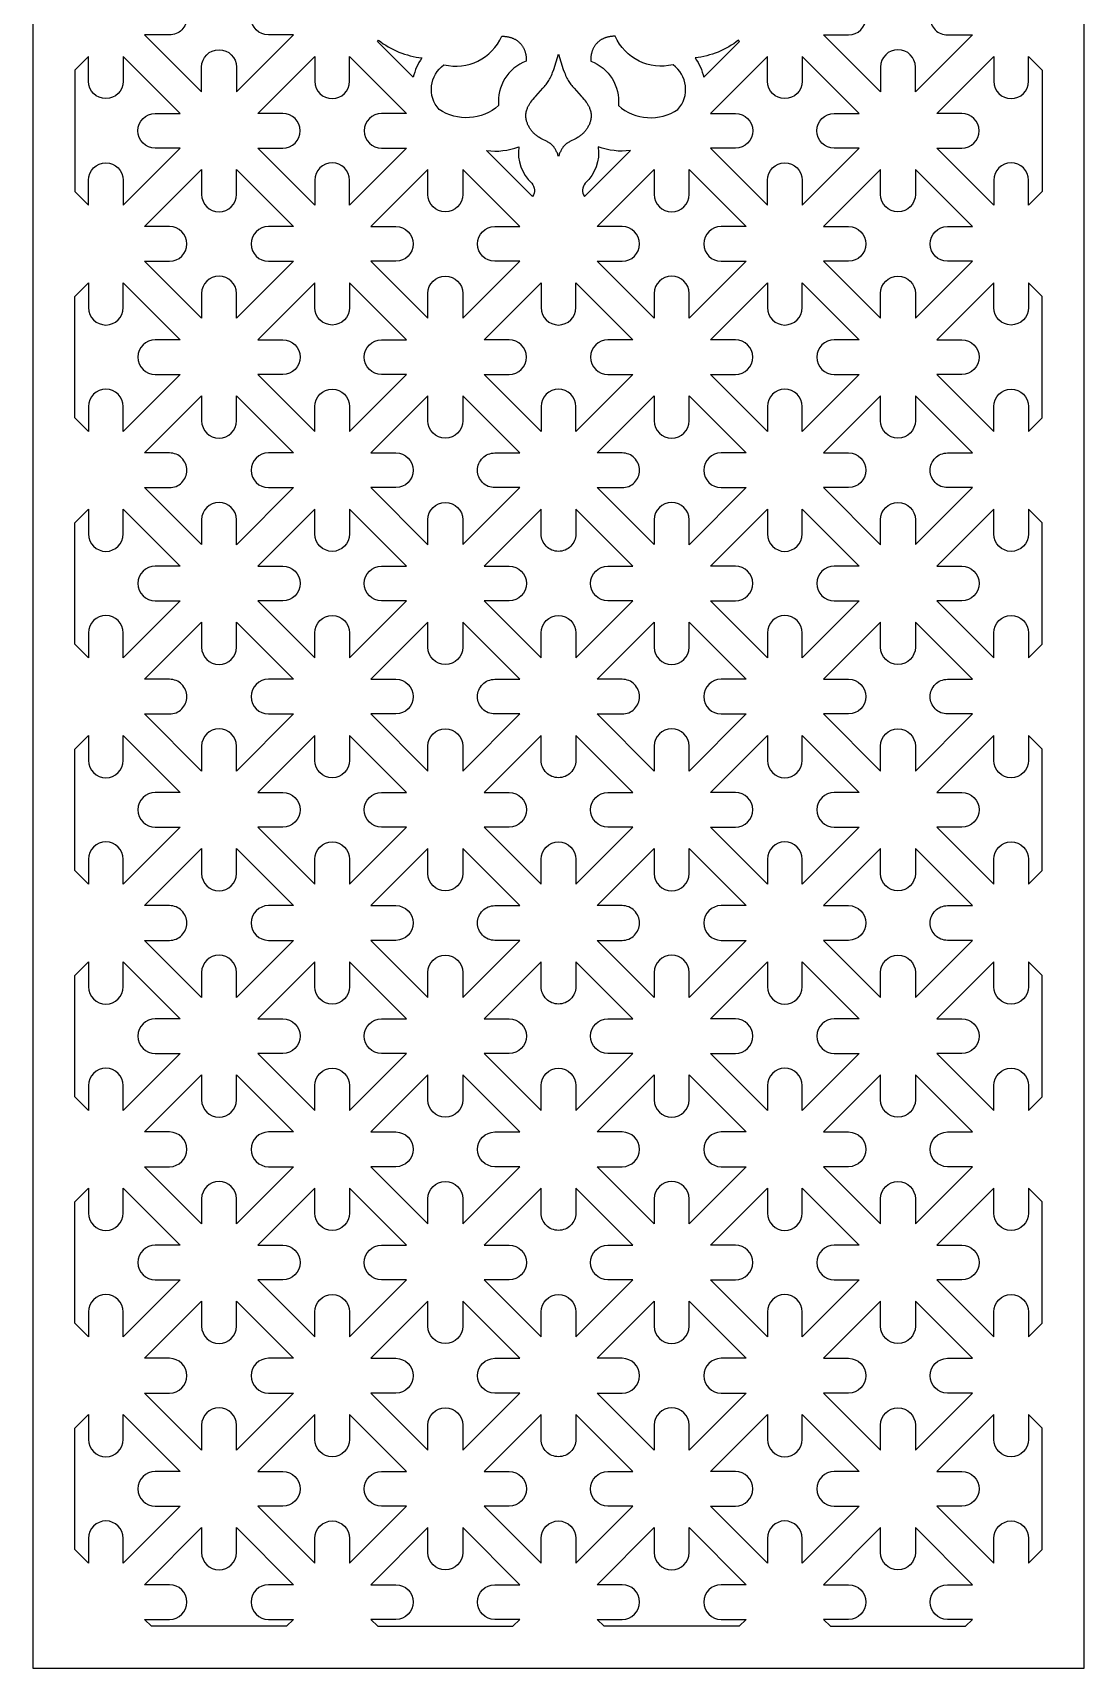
# Model space of a CAD drawing. Extents: x 988 to 1488, y 202 to 2202.
# Drawn here: x 988 to 1488, y 202 to 980 of the extents above; entities that cross this region are included whole.
import ezdxf

# ---------------------------------------------------------------- set-up
doc = ezdxf.new("R2010")
doc.units = 0
doc.layers.add('LAYER_01', color=7, linetype='CONTINUOUS')

msp = doc.modelspace()

# ---------------------------------------------------------------- linework, layer by layer
at = {"layer": 'LAYER_01'}
for points in [[(1238.07, 2202.29), (988.07, 2202.29), (988.07, 202.29), (1488.07, 202.29), (1488.07, 2202.29)], [(1238.07, 921.01), (1237.94, 921.39), (1237.81, 921.78), (1237.67, 922.16), (1237.52, 922.54), (1237.36, 922.92), (1237.19, 923.3), (1237.01, 923.67), (1236.82, 924.03), (1236.62, 924.39), (1236.41, 924.73), (1236.3, 924.91), (1236.19, 925.07), (1236.08, 925.24), (1235.96, 925.4), (1235.84, 925.56), (1235.71, 925.72), (1235.59, 925.87), (1235.46, 926.02), (1235.33, 926.17), (1235.19, 926.31), (1235.05, 926.45), (1234.91, 926.58), (1234.74, 926.74), (1234.56, 926.88), (1234.38, 927.03), (1234.2, 927.17), (1234.01, 927.3), (1233.82, 927.43), (1233.63, 927.56), (1233.43, 927.68), (1233.03, 927.92), (1232.62, 928.14), (1230.05, 929.43), (1229.62, 929.66), (1229.19, 929.9), (1228.77, 930.15), (1228.56, 930.28), (1228.35, 930.42), (1228.03, 930.64), (1227.72, 930.87), (1227.41, 931.12), (1227.11, 931.37), (1226.81, 931.64), (1226.52, 931.91), (1226.24, 932.19), (1225.97, 932.48), (1225.7, 932.78), (1225.44, 933.08), (1225.19, 933.4), (1224.95, 933.71), (1224.72, 934.04), (1224.5, 934.37), (1224.29, 934.71), (1224.09, 935.05), (1223.9, 935.39), (1223.72, 935.74), (1223.55, 936.1), (1223.39, 936.45), (1223.25, 936.81), (1223.11, 937.17), (1222.99, 937.54), (1222.89, 937.9), (1222.84, 938.08), (1222.79, 938.27), (1222.75, 938.45), (1222.71, 938.63), (1222.68, 938.82), (1222.64, 939), (1222.62, 939.18), (1222.59, 939.36), (1222.57, 939.55), (1222.55, 939.73), (1222.54, 939.91), (1222.53, 940.09), (1222.53, 940.28), (1222.53, 940.46), (1222.53, 940.64), (1222.53, 940.82), (1222.54, 941), (1222.56, 941.17), (1222.58, 941.35), (1222.6, 941.53), (1222.62, 941.71), (1222.65, 941.88), (1222.68, 942.06), (1222.72, 942.23), (1222.76, 942.41), (1222.8, 942.58), (1222.85, 942.75), (1222.9, 942.92), (1222.95, 943.09), (1223.01, 943.27), (1223.13, 943.6), (1223.26, 943.94), (1223.4, 944.27), (1223.56, 944.61), (1223.72, 944.93), (1223.89, 945.26), (1224.08, 945.58), (1224.27, 945.9), (1224.46, 946.22), (1224.67, 946.53), (1224.88, 946.84), (1225.32, 947.46), (1225.78, 948.06), (1226.26, 948.64), (1226.75, 949.22), (1227.24, 949.78), (1230.66, 953.46), (1231.41, 954.33), (1231.78, 954.77), (1232.14, 955.23), (1232.49, 955.7), (1232.83, 956.18), (1233.16, 956.68), (1233.48, 957.2), (1233.79, 957.75), (1234.09, 958.31), (1234.39, 958.95), (1234.69, 959.61), (1234.98, 960.3), (1235.25, 961.01), (1235.77, 962.46), (1238.07, 969.66), (1240.36, 962.46), (1240.88, 961.01), (1241.16, 960.3), (1241.44, 959.61), (1241.74, 958.95), (1242.05, 958.31), (1242.34, 957.75), (1242.65, 957.2), (1242.97, 956.68), (1243.3, 956.18), (1243.64, 955.7), (1243.99, 955.23), (1244.35, 954.77), (1244.72, 954.33), (1245.47, 953.46), (1248.89, 949.78), (1249.38, 949.22), (1249.87, 948.64), (1250.35, 948.06), (1250.81, 947.46), (1251.25, 946.84), (1251.46, 946.53), (1251.67, 946.22), (1251.87, 945.9), (1252.06, 945.58), (1252.24, 945.26), (1252.41, 944.93), (1252.57, 944.61), (1252.73, 944.27), (1252.87, 943.94), (1253, 943.6), (1253.12, 943.27), (1253.18, 943.09), (1253.23, 942.92), (1253.28, 942.75), (1253.33, 942.58), (1253.37, 942.41), (1253.41, 942.23), (1253.45, 942.06), (1253.48, 941.88), (1253.51, 941.71), (1253.53, 941.53), (1253.56, 941.35), (1253.57, 941.17), (1253.59, 941), (1253.6, 940.82), (1253.6, 940.64), (1253.61, 940.46), (1253.6, 940.28), (1253.6, 940.09), (1253.59, 939.91), (1253.58, 939.73), (1253.56, 939.55), (1253.54, 939.36), (1253.51, 939.18), (1253.49, 939), (1253.45, 938.82), (1253.42, 938.63), (1253.38, 938.45), (1253.34, 938.27), (1253.29, 938.08), (1253.25, 937.9), (1253.14, 937.54), (1253.02, 937.17), (1252.89, 936.81), (1252.74, 936.45), (1252.58, 936.1), (1252.41, 935.74), (1252.23, 935.39), (1252.04, 935.05), (1251.84, 934.71), (1251.63, 934.37), (1251.41, 934.04), (1251.18, 933.71), (1250.94, 933.4), (1250.69, 933.08), (1250.43, 932.78), (1250.16, 932.48), (1249.89, 932.19), (1249.61, 931.91), (1249.32, 931.64), (1249.02, 931.37), (1248.72, 931.12), (1248.41, 930.87), (1248.1, 930.64), (1247.78, 930.42), (1247.57, 930.28), (1247.36, 930.15), (1246.94, 929.9), (1246.51, 929.66), (1246.08, 929.43), (1243.51, 928.14), (1243.1, 927.92), (1242.7, 927.68), (1242.5, 927.56), (1242.31, 927.43), (1242.12, 927.3), (1241.93, 927.17), (1241.75, 927.03), (1241.57, 926.88), (1241.39, 926.74), (1241.22, 926.58), (1241.08, 926.45), (1240.94, 926.31), (1240.8, 926.17), (1240.67, 926.02), (1240.54, 925.87), (1240.42, 925.72), (1240.29, 925.56), (1240.17, 925.4), (1240.06, 925.24), (1239.94, 925.07), (1239.83, 924.91), (1239.72, 924.73), (1239.51, 924.39), (1239.31, 924.03), (1239.12, 923.67), (1238.94, 923.3), (1238.77, 922.92), (1238.61, 922.54), (1238.46, 922.16), (1238.32, 921.78), (1238.19, 921.39)]]:
    msp.add_lwpolyline(points, close=True, dxfattribs=at)
for points in [[(1061.38, 987.07, -0.414214), (1053.13, 978.81), (1041.28, 978.81), (1068.39, 951.7), (1068.39, 963.55, -1), (1084.91, 963.55), (1084.91, 951.71), (1112.01, 978.81), (1100.17, 978.81, -1), (1100.17, 995.32), (1112.02, 995.32), (1084.91, 1022.43), (1084.91, 1010.58, -1), (1068.39, 1010.58), (1068.39, 1022.42), (1041.29, 995.32), (1053.13, 995.32, -0.414214)], [(1414.75, 987.07, 0.414214), (1423, 978.81), (1434.85, 978.81), (1407.74, 951.7), (1407.74, 963.55, 1), (1391.22, 963.55), (1391.22, 951.71), (1364.12, 978.81), (1375.96, 978.81, 1), (1375.96, 995.32), (1364.11, 995.32), (1391.22, 1022.43), (1391.22, 1010.58, 1), (1407.74, 1010.58), (1407.74, 1022.42), (1434.84, 995.32), (1423, 995.32, 0.414214)], [(1173.12, 967.86, 0.107424), (1169.03, 958.68), (1151.93, 975.78), (1152.44, 976.31, 0.133457)], [(1222.72, 966.32, 0.343366), (1209.6, 945.28, -0.342984), (1181.25, 943.43, -0.446506), (1183.6, 964.63, 0.363394), (1211.05, 978.19), (1211.36, 978.19), (1211.66, 978.19), (1211.97, 978.18), (1212.27, 978.17), (1212.57, 978.14), (1212.87, 978.12), (1213.18, 978.08), (1213.47, 978.04), (1213.77, 977.99), (1214.07, 977.94), (1214.36, 977.87), (1214.65, 977.81), (1214.94, 977.73), (1215.23, 977.65), (1215.52, 977.56), (1215.8, 977.46), (1216.07, 977.36), (1216.35, 977.25), (1216.62, 977.13), (1216.89, 977.01), (1217.15, 976.88), (1217.41, 976.74), (1217.66, 976.59), (1217.91, 976.44), (1218.16, 976.28), (1218.4, 976.12), (1218.63, 975.95), (1218.86, 975.77), (1219.08, 975.58), (1219.3, 975.39), (1219.51, 975.2), (1219.72, 974.99), (1219.92, 974.78), (1220.11, 974.57), (1220.3, 974.35), (1220.48, 974.12), (1220.65, 973.89), (1220.82, 973.65), (1220.98, 973.41), (1221.14, 973.16), (1221.28, 972.91), (1221.42, 972.66), (1221.55, 972.4), (1221.68, 972.13), (1221.8, 971.87), (1221.91, 971.59), (1222.01, 971.32), (1222.11, 971.04), (1222.2, 970.76), (1222.28, 970.48), (1222.36, 970.19), (1222.43, 969.9), (1222.49, 969.61), (1222.54, 969.32), (1222.59, 969.02), (1222.63, 968.73), (1222.66, 968.43), (1222.69, 968.13), (1222.71, 967.83), (1222.72, 967.53), (1222.73, 967.23), (1222.73, 966.93), (1222.73, 966.63)], [(1253.41, 966.32, -0.343366), (1266.53, 945.28, 0.342984), (1294.88, 943.43, 0.446506), (1292.53, 964.63, -0.363394), (1265.08, 978.19), (1264.77, 978.19), (1264.47, 978.19), (1264.16, 978.18), (1263.86, 978.17), (1263.56, 978.14), (1263.26, 978.12), (1262.96, 978.08), (1262.66, 978.04), (1262.36, 977.99), (1262.06, 977.94), (1261.77, 977.87), (1261.48, 977.81), (1261.19, 977.73), (1260.9, 977.65), (1260.62, 977.56), (1260.33, 977.46), (1260.06, 977.36), (1259.78, 977.25), (1259.51, 977.13), (1259.24, 977.01), (1258.98, 976.88), (1258.72, 976.74), (1258.47, 976.59), (1258.22, 976.44), (1257.97, 976.28), (1257.73, 976.12), (1257.5, 975.95), (1257.27, 975.77), (1257.05, 975.58), (1256.83, 975.39), (1256.62, 975.2), (1256.41, 974.99), (1256.21, 974.78), (1256.02, 974.57), (1255.83, 974.35), (1255.65, 974.12), (1255.48, 973.89), (1255.31, 973.65), (1255.15, 973.41), (1255, 973.16), (1254.85, 972.91), (1254.71, 972.66), (1254.58, 972.4), (1254.45, 972.13), (1254.33, 971.87), (1254.22, 971.59), (1254.12, 971.32), (1254.02, 971.04), (1253.93, 970.76), (1253.85, 970.48), (1253.77, 970.19), (1253.71, 969.9), (1253.64, 969.61), (1253.59, 969.32), (1253.54, 969.02), (1253.5, 968.73), (1253.47, 968.43), (1253.44, 968.13), (1253.42, 967.83), (1253.41, 967.53), (1253.4, 967.23), (1253.4, 966.93), (1253.4, 966.63)], [(1303.01, 967.86, -0.107424), (1307.1, 958.68), (1324.2, 975.78), (1323.69, 976.31, -0.133457)], [(1008.07, 904.42), (1014.59, 897.9), (1014.59, 909.74, -1), (1031.1, 909.74), (1031.1, 897.89), (1058.21, 925), (1046.36, 925, -1), (1046.36, 941.52), (1058.2, 941.52), (1031.1, 968.62), (1031.1, 956.78, -1), (1014.59, 956.78), (1014.59, 968.63), (1008.07, 962.11)], [(1122.2, 909.74), (1122.2, 897.9), (1095.1, 925), (1106.94, 925, 1), (1106.94, 941.52), (1095.09, 941.52), (1122.2, 968.63), (1122.2, 956.78, 1), (1138.71, 956.78), (1138.71, 968.63), (1165.82, 941.52), (1153.97, 941.52, 1), (1153.97, 925), (1165.81, 925), (1138.71, 897.9), (1138.71, 909.74, 1)], [(1353.93, 909.74), (1353.93, 897.9), (1381.03, 925), (1369.19, 925, -1), (1369.19, 941.52), (1381.04, 941.52), (1353.93, 968.63), (1353.93, 956.78, -1), (1337.42, 956.78), (1337.42, 968.63), (1310.31, 941.52), (1322.16, 941.52, -1), (1322.16, 925), (1310.32, 925), (1337.42, 897.9), (1337.42, 909.74, -1)], [(1468.07, 904.42), (1461.54, 897.9), (1461.54, 909.74, 1), (1445.03, 909.74), (1445.03, 897.89), (1417.92, 925), (1429.77, 925, 1), (1429.77, 941.52), (1417.93, 941.52), (1445.03, 968.62), (1445.03, 956.78, 1), (1461.54, 956.78), (1461.54, 968.63), (1468.07, 962.11)], [(1219.18, 925.55, 0.243123), (1225.37, 908.34, -0.330092), (1225.76, 901.96), (1203.89, 923.82, 0.114979)], [(1256.95, 925.55, -0.243123), (1250.76, 908.34, 0.330092), (1250.38, 901.96), (1272.24, 923.82, -0.114979)], [(1053.13, 887.71), (1041.29, 887.71), (1068.39, 914.81), (1068.39, 902.97, 1), (1084.91, 902.97), (1084.91, 914.82), (1112.02, 887.71), (1100.17, 887.71, 1), (1100.17, 871.2), (1112.02, 871.2), (1084.91, 844.09), (1084.91, 855.94, 1), (1068.39, 855.94), (1068.39, 844.1), (1041.29, 871.2), (1053.13, 871.2, 1)], [(1207.78, 887.71), (1219.62, 887.71), (1192.52, 914.81), (1192.52, 902.97, -1), (1176, 902.97), (1176, 914.82), (1148.89, 887.71), (1160.74, 887.71, -1), (1160.74, 871.2), (1148.89, 871.2), (1176, 844.09), (1176, 855.94, -1), (1192.52, 855.94), (1192.52, 844.1), (1219.62, 871.2), (1207.78, 871.2, -1)], [(1268.35, 887.71), (1256.51, 887.71), (1283.61, 914.81), (1283.61, 902.97, 1), (1300.13, 902.97), (1300.13, 914.82), (1327.24, 887.71), (1315.39, 887.71, 1), (1315.39, 871.2), (1327.24, 871.2), (1300.13, 844.09), (1300.13, 855.94, 1), (1283.61, 855.94), (1283.61, 844.1), (1256.51, 871.2), (1268.35, 871.2, 1)], [(1423, 887.71), (1434.84, 887.71), (1407.74, 914.81), (1407.74, 902.97, -1), (1391.22, 902.97), (1391.22, 914.82), (1364.11, 887.71), (1375.96, 887.71, -1), (1375.96, 871.2), (1364.11, 871.2), (1391.22, 844.09), (1391.22, 855.94, -1), (1407.74, 855.94), (1407.74, 844.1), (1434.84, 871.2), (1423, 871.2, -1)], [(1008.07, 854.49), (1014.59, 861.01), (1014.59, 849.17, 1), (1031.1, 849.17), (1031.1, 861.02), (1058.21, 833.91), (1046.36, 833.91, 1), (1046.36, 817.39), (1058.2, 817.39), (1031.1, 790.29), (1031.1, 802.13, 1), (1014.59, 802.13), (1014.59, 790.28), (1008.07, 796.8)], [(1122.2, 849.17), (1122.2, 861.01), (1095.1, 833.91), (1106.94, 833.91, -1), (1106.94, 817.39), (1095.09, 817.39), (1122.2, 790.28), (1122.2, 802.13, -1), (1138.71, 802.13), (1138.71, 790.28), (1165.82, 817.39), (1153.97, 817.39, -1), (1153.97, 833.91), (1165.81, 833.91), (1138.71, 861.01), (1138.71, 849.17, -1)], [(1246.32, 849.17), (1246.32, 861.02), (1273.43, 833.91), (1261.58, 833.91, 1), (1261.58, 817.39), (1273.42, 817.39), (1246.32, 790.29), (1246.32, 802.13, 1), (1229.81, 802.13), (1229.81, 790.29), (1202.71, 817.39), (1214.55, 817.39, 1), (1214.55, 833.91), (1202.7, 833.91), (1229.81, 861.02), (1229.81, 849.17, 1)], [(1353.93, 849.17), (1353.93, 861.01), (1381.03, 833.91), (1369.19, 833.91, 1), (1369.19, 817.39), (1381.04, 817.39), (1353.93, 790.28), (1353.93, 802.13, 1), (1337.42, 802.13), (1337.42, 790.28), (1310.31, 817.39), (1322.16, 817.39, 1), (1322.16, 833.91), (1310.32, 833.91), (1337.42, 861.01), (1337.42, 849.17, 1)], [(1468.07, 854.49), (1461.54, 861.01), (1461.54, 849.17, -1), (1445.03, 849.17), (1445.03, 861.02), (1417.92, 833.91), (1429.77, 833.91, -1), (1429.77, 817.39), (1417.93, 817.39), (1445.03, 790.29), (1445.03, 802.13, -1), (1461.54, 802.13), (1461.54, 790.28), (1468.07, 796.8)], [(1061.38, 771.84, 0.414214), (1053.13, 780.1), (1041.28, 780.1), (1068.39, 807.21), (1068.39, 795.36, 1), (1084.91, 795.36), (1084.91, 807.2), (1112.01, 780.1), (1100.17, 780.1, 1), (1100.17, 763.59), (1112.02, 763.59), (1084.91, 736.48), (1084.91, 748.33, 1), (1068.39, 748.33), (1068.39, 736.49), (1041.29, 763.59), (1053.13, 763.59, 0.414214)], [(1199.53, 771.84, -0.414214), (1207.78, 780.1), (1219.63, 780.1), (1192.52, 807.21), (1192.52, 795.36, -1), (1176, 795.36), (1176, 807.2), (1148.9, 780.1), (1160.74, 780.1, -1), (1160.74, 763.59), (1148.89, 763.59), (1176, 736.48), (1176, 748.33, -1), (1192.52, 748.33), (1192.52, 736.49), (1219.62, 763.59), (1207.78, 763.59, -0.414214)], [(1276.6, 771.84, 0.414214), (1268.35, 780.1), (1256.5, 780.1), (1283.61, 807.21), (1283.61, 795.36, 1), (1300.13, 795.36), (1300.13, 807.2), (1327.23, 780.1), (1315.39, 780.1, 1), (1315.39, 763.59), (1327.24, 763.59), (1300.13, 736.48), (1300.13, 748.33, 1), (1283.61, 748.33), (1283.61, 736.49), (1256.51, 763.59), (1268.35, 763.59, 0.414214)], [(1414.75, 771.84, -0.414214), (1423, 780.1), (1434.85, 780.1), (1407.74, 807.21), (1407.74, 795.36, -1), (1391.22, 795.36), (1391.22, 807.2), (1364.12, 780.1), (1375.96, 780.1, -1), (1375.96, 763.59), (1364.11, 763.59), (1391.22, 736.48), (1391.22, 748.33, -1), (1407.74, 748.33), (1407.74, 736.49), (1434.84, 763.59), (1423, 763.59, -0.414214)], [(1008.07, 746.87), (1014.59, 753.4), (1014.59, 741.56, 1), (1031.1, 741.56), (1031.1, 753.41), (1058.21, 726.3), (1046.36, 726.3, 1), (1046.36, 709.78), (1058.2, 709.78), (1031.1, 682.68), (1031.1, 694.52, 1), (1014.59, 694.52), (1014.59, 682.67), (1008.07, 689.19)], [(1122.2, 741.56), (1122.2, 753.4), (1095.1, 726.3), (1106.94, 726.3, -1), (1106.94, 709.78), (1095.09, 709.78), (1122.2, 682.67), (1122.2, 694.52, -1), (1138.71, 694.52), (1138.71, 682.67), (1165.82, 709.78), (1153.97, 709.78, -1), (1153.97, 726.3), (1165.81, 726.3), (1138.71, 753.4), (1138.71, 741.56, -1)], [(1238.07, 733.31, -0.414214), (1229.81, 741.56), (1229.81, 753.41), (1202.7, 726.3), (1214.55, 726.3, -1), (1214.55, 709.78), (1202.71, 709.78), (1229.81, 682.68), (1229.81, 694.52, -1), (1246.32, 694.52), (1246.32, 682.68), (1273.42, 709.78), (1261.58, 709.78, -1), (1261.58, 726.3), (1273.43, 726.3), (1246.32, 753.41), (1246.32, 741.56, -0.414214)], [(1353.93, 741.56), (1353.93, 753.4), (1381.03, 726.3), (1369.19, 726.3, 1), (1369.19, 709.78), (1381.04, 709.78), (1353.93, 682.67), (1353.93, 694.52, 1), (1337.42, 694.52), (1337.42, 682.67), (1310.31, 709.78), (1322.16, 709.78, 1), (1322.16, 726.3), (1310.32, 726.3), (1337.42, 753.4), (1337.42, 741.56, 1)], [(1468.07, 746.87), (1461.54, 753.4), (1461.54, 741.56, -1), (1445.03, 741.56), (1445.03, 753.41), (1417.92, 726.3), (1429.77, 726.3, -1), (1429.77, 709.78), (1417.93, 709.78), (1445.03, 682.68), (1445.03, 694.52, -1), (1461.54, 694.52), (1461.54, 682.67), (1468.07, 689.19)], [(1061.38, 664.23, 0.414214), (1053.13, 672.49), (1041.28, 672.49), (1068.39, 699.6), (1068.39, 687.75, 1), (1084.91, 687.75), (1084.91, 699.59), (1112.01, 672.49), (1100.17, 672.49, 1), (1100.17, 655.98), (1112.02, 655.98), (1084.91, 628.87), (1084.91, 640.72, 1), (1068.39, 640.72), (1068.39, 628.88), (1041.29, 655.98), (1053.13, 655.98, 0.414214)], [(1199.53, 664.23, -0.414214), (1207.78, 672.49), (1219.63, 672.49), (1192.52, 699.6), (1192.52, 687.75, -1), (1176, 687.75), (1176, 699.59), (1148.9, 672.49), (1160.74, 672.49, -1), (1160.74, 655.98), (1148.89, 655.98), (1176, 628.87), (1176, 640.72, -1), (1192.52, 640.72), (1192.52, 628.88), (1219.62, 655.98), (1207.78, 655.98, -0.414214)], [(1276.6, 664.23, 0.414214), (1268.35, 672.49), (1256.5, 672.49), (1283.61, 699.6), (1283.61, 687.75, 1), (1300.13, 687.75), (1300.13, 699.59), (1327.23, 672.49), (1315.39, 672.49, 1), (1315.39, 655.98), (1327.24, 655.98), (1300.13, 628.87), (1300.13, 640.72, 1), (1283.61, 640.72), (1283.61, 628.88), (1256.51, 655.98), (1268.35, 655.98, 0.414214)], [(1414.75, 664.23, -0.414214), (1423, 672.49), (1434.85, 672.49), (1407.74, 699.6), (1407.74, 687.75, -1), (1391.22, 687.75), (1391.22, 699.59), (1364.12, 672.49), (1375.96, 672.49, -1), (1375.96, 655.98), (1364.11, 655.98), (1391.22, 628.87), (1391.22, 640.72, -1), (1407.74, 640.72), (1407.74, 628.88), (1434.84, 655.98), (1423, 655.98, -0.414214)], [(1008.07, 639.26), (1014.59, 645.79), (1014.59, 633.95, 1), (1031.1, 633.95), (1031.1, 645.8), (1058.21, 618.68), (1046.36, 618.68, 1), (1046.36, 602.17), (1058.2, 602.17), (1031.1, 575.07), (1031.1, 586.91, 1), (1014.59, 586.91), (1014.59, 575.06), (1008.07, 581.58)], [(1122.2, 633.95), (1122.2, 645.79), (1095.1, 618.68), (1106.94, 618.68, -1), (1106.94, 602.17), (1095.09, 602.17), (1122.2, 575.06), (1122.2, 586.91, -1), (1138.71, 586.91), (1138.71, 575.06), (1165.82, 602.17), (1153.97, 602.17, -1), (1153.97, 618.68), (1165.81, 618.68), (1138.71, 645.79), (1138.71, 633.95, -1)], [(1238.07, 625.7, -0.414214), (1229.81, 633.95), (1229.81, 645.8), (1202.7, 618.68), (1214.55, 618.68, -1), (1214.55, 602.17), (1202.71, 602.17), (1229.81, 575.07), (1229.81, 586.91, -1), (1246.32, 586.91), (1246.32, 575.07), (1273.42, 602.17), (1261.58, 602.17, -1), (1261.58, 618.68), (1273.43, 618.68), (1246.32, 645.8), (1246.32, 633.95, -0.414214)], [(1353.93, 633.95), (1353.93, 645.79), (1381.03, 618.68), (1369.19, 618.68, 1), (1369.19, 602.17), (1381.04, 602.17), (1353.93, 575.06), (1353.93, 586.91, 1), (1337.42, 586.91), (1337.42, 575.06), (1310.31, 602.17), (1322.16, 602.17, 1), (1322.16, 618.68), (1310.32, 618.68), (1337.42, 645.79), (1337.42, 633.95, 1)], [(1468.07, 639.26), (1461.54, 645.79), (1461.54, 633.95, -1), (1445.03, 633.95), (1445.03, 645.8), (1417.92, 618.68), (1429.77, 618.68, -1), (1429.77, 602.17), (1417.93, 602.17), (1445.03, 575.07), (1445.03, 586.91, -1), (1461.54, 586.91), (1461.54, 575.06), (1468.07, 581.58)], [(1061.38, 556.62, 0.414214), (1053.13, 564.87), (1041.28, 564.87), (1068.39, 591.99), (1068.39, 580.14, 1), (1084.91, 580.14), (1084.91, 591.98), (1112.01, 564.87), (1100.17, 564.87, 1), (1100.17, 548.37), (1112.02, 548.37), (1084.91, 521.25), (1084.91, 533.1, 1), (1068.39, 533.1), (1068.39, 521.26), (1041.29, 548.37), (1053.13, 548.37, 0.414214)], [(1199.53, 556.62, -0.414214), (1207.78, 564.87), (1219.63, 564.87), (1192.52, 591.99), (1192.52, 580.14, -1), (1176, 580.14), (1176, 591.98), (1148.9, 564.87), (1160.74, 564.87, -1), (1160.74, 548.37), (1148.89, 548.37), (1176, 521.25), (1176, 533.1, -1), (1192.52, 533.1), (1192.52, 521.26), (1219.62, 548.37), (1207.78, 548.37, -0.414214)], [(1276.6, 556.62, 0.414214), (1268.35, 564.87), (1256.5, 564.87), (1283.61, 591.99), (1283.61, 580.14, 1), (1300.13, 580.14), (1300.13, 591.98), (1327.23, 564.87), (1315.39, 564.87, 1), (1315.39, 548.37), (1327.24, 548.37), (1300.13, 521.25), (1300.13, 533.1, 1), (1283.61, 533.1), (1283.61, 521.26), (1256.51, 548.37), (1268.35, 548.37, 0.414214)], [(1414.75, 556.62, -0.414214), (1423, 564.87), (1434.85, 564.87), (1407.74, 591.99), (1407.74, 580.14, -1), (1391.22, 580.14), (1391.22, 591.98), (1364.12, 564.87), (1375.96, 564.87, -1), (1375.96, 548.37), (1364.11, 548.37), (1391.22, 521.25), (1391.22, 533.1, -1), (1407.74, 533.1), (1407.74, 521.26), (1434.84, 548.37), (1423, 548.37, -0.414214)], [(1008.07, 531.65), (1014.59, 538.18), (1014.59, 526.34, 1), (1031.1, 526.34), (1031.1, 538.19), (1058.21, 511.07), (1046.36, 511.07, 1), (1046.36, 494.56), (1058.2, 494.56), (1031.1, 467.45), (1031.1, 479.29, 1), (1014.59, 479.29), (1014.59, 467.44), (1008.07, 473.97)], [(1122.2, 526.34), (1122.2, 538.18), (1095.1, 511.07), (1106.94, 511.07, -1), (1106.94, 494.56), (1095.09, 494.56), (1122.2, 467.44), (1122.2, 479.29, -1), (1138.71, 479.29), (1138.71, 467.44), (1165.82, 494.56), (1153.97, 494.56, -1), (1153.97, 511.07), (1165.81, 511.07), (1138.71, 538.18), (1138.71, 526.34, -1)], [(1238.07, 518.09, -0.414214), (1229.81, 526.34), (1229.81, 538.19), (1202.7, 511.07), (1214.55, 511.07, -1), (1214.55, 494.56), (1202.71, 494.56), (1229.81, 467.45), (1229.81, 479.29, -1), (1246.32, 479.29), (1246.32, 467.45), (1273.42, 494.56), (1261.58, 494.56, -1), (1261.58, 511.07), (1273.43, 511.07), (1246.32, 538.19), (1246.32, 526.34, -0.414214)], [(1353.93, 526.34), (1353.93, 538.18), (1381.03, 511.07), (1369.19, 511.07, 1), (1369.19, 494.56), (1381.04, 494.56), (1353.93, 467.44), (1353.93, 479.29, 1), (1337.42, 479.29), (1337.42, 467.44), (1310.31, 494.56), (1322.16, 494.56, 1), (1322.16, 511.07), (1310.32, 511.07), (1337.42, 538.18), (1337.42, 526.34, 1)], [(1468.07, 531.65), (1461.54, 538.18), (1461.54, 526.34, -1), (1445.03, 526.34), (1445.03, 538.19), (1417.92, 511.07), (1429.77, 511.07, -1), (1429.77, 494.56), (1417.93, 494.56), (1445.03, 467.45), (1445.03, 479.29, -1), (1461.54, 479.29), (1461.54, 467.44), (1468.07, 473.97)], [(1100.17, 440.76), (1112.02, 440.76), (1084.91, 413.64), (1084.91, 425.49, 1), (1068.39, 425.49), (1068.39, 413.65), (1041.29, 440.76), (1053.13, 440.76, 1), (1053.13, 457.26), (1041.28, 457.26), (1068.39, 484.38), (1068.39, 472.53, 1), (1084.91, 472.53), (1084.91, 484.37), (1112.01, 457.26), (1100.17, 457.26, 1)], [(1160.74, 440.76), (1148.89, 440.76), (1176, 413.64), (1176, 425.49, -1), (1192.52, 425.49), (1192.52, 413.65), (1219.62, 440.76), (1207.78, 440.76, -1), (1207.78, 457.26), (1219.63, 457.26), (1192.52, 484.38), (1192.52, 472.53, -1), (1176, 472.53), (1176, 484.37), (1148.9, 457.26), (1160.74, 457.26, -1)], [(1315.39, 440.76), (1327.24, 440.76), (1300.13, 413.64), (1300.13, 425.49, 1), (1283.61, 425.49), (1283.61, 413.65), (1256.51, 440.76), (1268.35, 440.76, 1), (1268.35, 457.26), (1256.5, 457.26), (1283.61, 484.38), (1283.61, 472.53, 1), (1300.13, 472.53), (1300.13, 484.37), (1327.23, 457.26), (1315.39, 457.26, 1)], [(1375.96, 440.76), (1364.11, 440.76), (1391.22, 413.64), (1391.22, 425.49, -1), (1407.74, 425.49), (1407.74, 413.65), (1434.84, 440.76), (1423, 440.76, -1), (1423, 457.26), (1434.85, 457.26), (1407.74, 484.38), (1407.74, 472.53, -1), (1391.22, 472.53), (1391.22, 484.37), (1364.12, 457.26), (1375.96, 457.26, -1)], [(1008.07, 424.04), (1014.59, 430.57), (1014.59, 418.73, 1), (1031.1, 418.73), (1031.1, 430.58), (1058.21, 403.46), (1046.36, 403.46, 1), (1046.36, 386.95), (1058.2, 386.95), (1031.1, 359.84), (1031.1, 371.68, 1), (1014.59, 371.68), (1014.59, 359.83), (1008.07, 366.36)], [(1122.2, 418.73), (1122.2, 430.57), (1095.1, 403.46), (1106.94, 403.46, -1), (1106.94, 386.95), (1095.09, 386.95), (1122.2, 359.83), (1122.2, 371.68, -1), (1138.71, 371.68), (1138.71, 359.83), (1165.82, 386.95), (1153.97, 386.95, -1), (1153.97, 403.46), (1165.81, 403.46), (1138.71, 430.57), (1138.71, 418.73, -1)], [(1238.07, 410.48, -0.414214), (1229.81, 418.73), (1229.81, 430.58), (1202.7, 403.46), (1214.55, 403.46, -1), (1214.55, 386.95), (1202.71, 386.95), (1229.81, 359.84), (1229.81, 371.68, -1), (1246.32, 371.68), (1246.32, 359.84), (1273.42, 386.95), (1261.58, 386.95, -1), (1261.58, 403.46), (1273.43, 403.46), (1246.32, 430.58), (1246.32, 418.73, -0.414214)], [(1353.93, 418.73), (1353.93, 430.57), (1381.03, 403.46), (1369.19, 403.46, 1), (1369.19, 386.95), (1381.04, 386.95), (1353.93, 359.83), (1353.93, 371.68, 1), (1337.42, 371.68), (1337.42, 359.83), (1310.31, 386.95), (1322.16, 386.95, 1), (1322.16, 403.46), (1310.32, 403.46), (1337.42, 430.57), (1337.42, 418.73, 1)], [(1468.07, 424.04), (1461.54, 430.57), (1461.54, 418.73, -1), (1445.03, 418.73), (1445.03, 430.58), (1417.92, 403.46), (1429.77, 403.46, -1), (1429.77, 386.95), (1417.93, 386.95), (1445.03, 359.84), (1445.03, 371.68, -1), (1461.54, 371.68), (1461.54, 359.83), (1468.07, 366.36)], [(1100.17, 333.15), (1112.02, 333.15), (1084.91, 306.03), (1084.91, 317.88, 1), (1068.39, 317.88), (1068.39, 306.04), (1041.29, 333.15), (1053.13, 333.15, 1), (1053.13, 349.65), (1041.28, 349.65), (1068.39, 376.77), (1068.39, 364.92, 1), (1084.91, 364.92), (1084.91, 376.76), (1112.01, 349.65), (1100.17, 349.65, 1)], [(1160.74, 333.15), (1148.89, 333.15), (1176, 306.03), (1176, 317.88, -1), (1192.52, 317.88), (1192.52, 306.04), (1219.62, 333.15), (1207.78, 333.15, -1), (1207.78, 349.65), (1219.63, 349.65), (1192.52, 376.77), (1192.52, 364.92, -1), (1176, 364.92), (1176, 376.76), (1148.9, 349.65), (1160.74, 349.65, -1)], [(1315.39, 333.15), (1327.24, 333.15), (1300.13, 306.03), (1300.13, 317.88, 1), (1283.61, 317.88), (1283.61, 306.04), (1256.51, 333.15), (1268.35, 333.15, 1), (1268.35, 349.65), (1256.5, 349.65), (1283.61, 376.77), (1283.61, 364.92, 1), (1300.13, 364.92), (1300.13, 376.76), (1327.23, 349.65), (1315.39, 349.65, 1)], [(1375.96, 333.15), (1364.11, 333.15), (1391.22, 306.03), (1391.22, 317.88, -1), (1407.74, 317.88), (1407.74, 306.04), (1434.84, 333.15), (1423, 333.15, -1), (1423, 349.65), (1434.85, 349.65), (1407.74, 376.77), (1407.74, 364.92, -1), (1391.22, 364.92), (1391.22, 376.76), (1364.12, 349.65), (1375.96, 349.65, -1)], [(1008.07, 316.43), (1014.59, 322.96), (1014.59, 311.12, 1), (1031.1, 311.12), (1031.1, 322.97), (1058.21, 295.85), (1046.36, 295.85, 1), (1046.36, 279.34), (1058.2, 279.34), (1031.1, 252.23), (1031.1, 264.07, 1), (1014.59, 264.07), (1014.59, 252.22), (1008.07, 258.75)], [(1122.2, 311.12), (1122.2, 322.96), (1095.1, 295.85), (1106.94, 295.85, -1), (1106.94, 279.34), (1095.09, 279.34), (1122.2, 252.22), (1122.2, 264.07, -1), (1138.71, 264.07), (1138.71, 252.22), (1165.82, 279.34), (1153.97, 279.34, -1), (1153.97, 295.85), (1165.81, 295.85), (1138.71, 322.96), (1138.71, 311.12, -1)], [(1238.07, 302.86, -0.414214), (1229.81, 311.12), (1229.81, 322.97), (1202.7, 295.85), (1214.55, 295.85, -1), (1214.55, 279.34), (1202.71, 279.34), (1229.81, 252.23), (1229.81, 264.07, -1), (1246.32, 264.07), (1246.32, 252.23), (1273.42, 279.34), (1261.58, 279.34, -1), (1261.58, 295.85), (1273.43, 295.85), (1246.32, 322.97), (1246.32, 311.12, -0.414214)], [(1353.93, 311.12), (1353.93, 322.96), (1381.03, 295.85), (1369.19, 295.85, 1), (1369.19, 279.34), (1381.04, 279.34), (1353.93, 252.22), (1353.93, 264.07, 1), (1337.42, 264.07), (1337.42, 252.22), (1310.31, 279.34), (1322.16, 279.34, 1), (1322.16, 295.85), (1310.32, 295.85), (1337.42, 322.96), (1337.42, 311.12, 1)], [(1468.07, 316.43), (1461.54, 322.96), (1461.54, 311.12, -1), (1445.03, 311.12), (1445.03, 322.97), (1417.92, 295.85), (1429.77, 295.85, -1), (1429.77, 279.34), (1417.93, 279.34), (1445.03, 252.23), (1445.03, 264.07, -1), (1461.54, 264.07), (1461.54, 252.22), (1468.07, 258.75)], [(1044.54, 222.29), (1041.29, 225.54), (1053.13, 225.54, 1), (1053.13, 242.04), (1041.28, 242.04), (1068.39, 269.16), (1068.39, 257.31, 1), (1084.91, 257.31), (1084.91, 269.15), (1112.01, 242.04), (1100.17, 242.04, 1), (1100.17, 225.54), (1112.02, 225.54), (1108.77, 222.29)], [(1216.37, 222.29), (1219.62, 225.54), (1207.78, 225.54, -1), (1207.78, 242.04), (1219.63, 242.04), (1192.52, 269.16), (1192.52, 257.31, -1), (1176, 257.31), (1176, 269.15), (1148.9, 242.04), (1160.74, 242.04, -1), (1160.74, 225.54), (1148.89, 225.54), (1152.14, 222.29)], [(1259.76, 222.29), (1256.51, 225.54), (1268.35, 225.54, 1), (1268.35, 242.04), (1256.5, 242.04), (1283.61, 269.16), (1283.61, 257.31, 1), (1300.13, 257.31), (1300.13, 269.15), (1327.23, 242.04), (1315.39, 242.04, 1), (1315.39, 225.54), (1327.24, 225.54), (1323.99, 222.29)], [(1431.59, 222.29), (1434.84, 225.54), (1423, 225.54, -1), (1423, 242.04), (1434.85, 242.04), (1407.74, 269.16), (1407.74, 257.31, -1), (1391.22, 257.31), (1391.22, 269.15), (1364.12, 242.04), (1375.96, 242.04, -1), (1375.96, 225.54), (1364.11, 225.54), (1367.36, 222.29)]]:
    msp.add_lwpolyline(points, format="xyb", close=True, dxfattribs=at)

doc.saveas('drawing.dxf')
